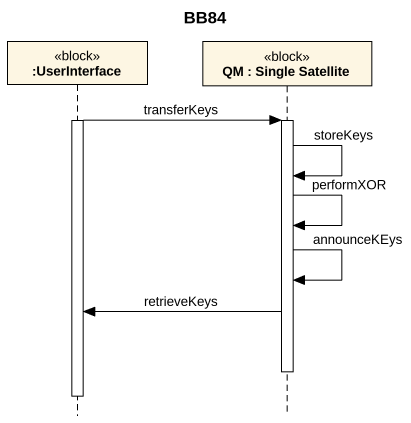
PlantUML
@startuml
title BB84
hide footbox
participant ":UserInterface" as UserInterface <<block>>
participant "QM : Single Satellite" as QM <<block>>

activate UserInterface
UserInterface -> QM : transferKeys
activate QM
QM -> QM : storeKeys
QM -> QM : performXOR
QM -> QM : announceKEys
QM -> UserInterface : retrieveKeys
deactivate QM
deactivate UserInterface
@enduml
